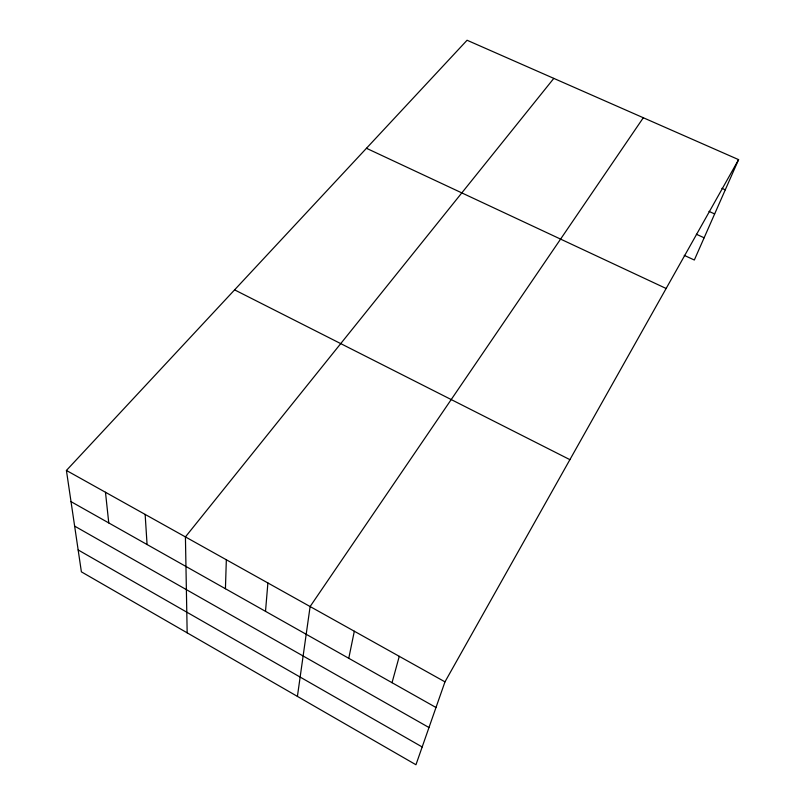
<?xml version="1.0" encoding="UTF-8"?>
<svg xmlns="http://www.w3.org/2000/svg" width="805" height="805" viewBox="0 0 805 805"><rect width="100%" height="100%" fill="white"/><g stroke="black" fill="none" stroke-linecap="round" stroke-linejoin="round"><path stroke-width="1.21" d="M225.43 588.737L226.336 559.767M265.509 611.337L267.894 582.971M297.407 696.395L310.116 606.547L643.316 117.741M348.766 658.299L354.321 631.241M392.035 682.7L399.27 656.337M738.588 159.631L444.974 681.855L415.954 764.75L81.386 571.842L66.413 470.452L467.071 40.25L738.588 159.631L694.333 260.015L684.21 255.356M553.81 78.387L185.422 536.915L187.163 632.831M721.934 188.33L725.285 189.819M708.994 211.383L714.649 213.939M696.385 234.255L704.134 237.787M366.456 148.281L666.148 288.492M234.597 289.87L569.9 459.655M66.413 470.452L444.974 681.855M71.011 501.636L435.998 707.494M74.634 526.118L428.985 727.529M78.155 549.946L422.182 746.97M105.475 492.268L108.766 522.928M145.142 514.425L147.073 544.542"/></g></svg>
